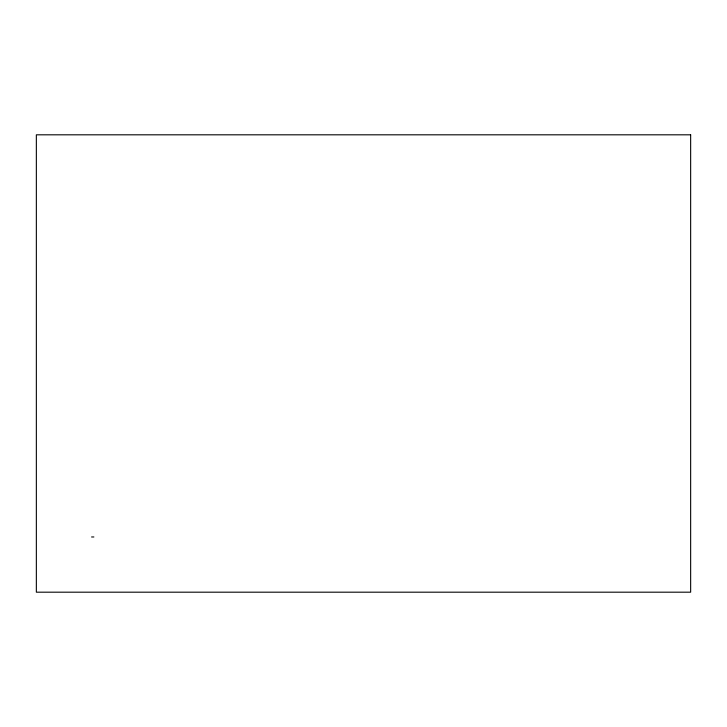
<?xml version="1.0" encoding="UTF-8"?>
<svg xmlns="http://www.w3.org/2000/svg" width="727" height="727" viewBox="0 0 727 727"><rect width="100%" height="100%" fill="white"/><g stroke="black" fill="none" stroke-linecap="round" stroke-linejoin="round"><path stroke-width="1.09" d="M91.566 536.971L93.865 536.971M690.65 134.813L36.35 134.813L36.35 592.187L690.65 592.187L690.65 134.813"/></g></svg>
